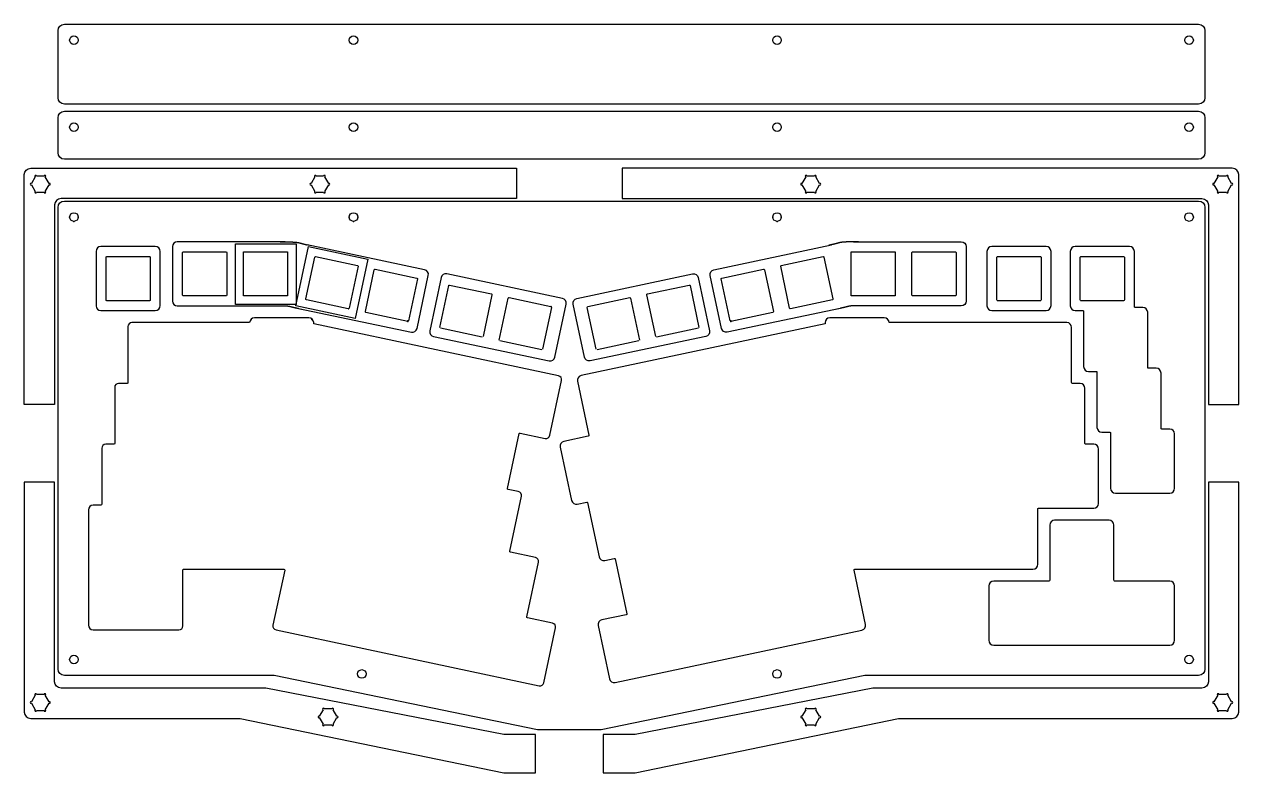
# Model space of a CAD drawing. Header units: centimetres. Extents: x -9.5 to 28.5, y -11.7 to 30.9.
# Drawn here: x -9.5 to 28.52, y 7.5 to 30.94 of the extents above; entities that cross this region are included whole.
import ezdxf

# ---------------------------------------------------------------- set-up
doc = ezdxf.new("R2010")
doc.units = ezdxf.units.CM
doc.header["$MEASUREMENT"] = 0
doc.layers.add('adelheid_hipro_layer_P2_ponoko v5_CASE_LAYER', color=7, linetype='Continuous')
doc.layers.add('adelheid_hipro_layer_P2_ponoko v5_holes', color=7, linetype='Continuous')

msp = doc.modelspace()

# ---------------------------------------------------------------- linework, layer by layer
at = {"layer": 'adelheid_hipro_layer_P2_ponoko v5_CASE_LAYER'}
for p, q in [((-8.244, 30.943), (27.265, 30.943)), ((-8.444, 28.643), (-8.444, 30.743)), ((27.465, 30.743), (27.465, 28.643)), ((27.265, 28.443), (-8.244, 28.443)), ((-8.244, 28.218), (27.265, 28.218)), ((-8.444, 26.918), (-8.444, 28.018)), ((27.465, 28.018), (27.465, 26.918)), ((27.265, 26.718), (-8.244, 26.718)), ((-9.499, 19.037), (-9.499, 26.235)), ((-9.299, 26.435), (5.91, 26.435)), ((5.91, 26.435), (5.91, 25.485)), ((28.32, 26.435), (9.221, 26.435)), ((9.221, 26.435), (9.221, 25.485)), ((28.52, 19.037), (28.52, 26.235)), ((-9.156, 26.164), (-9.276, 25.956)), ((-9.276, 25.914), (-9.156, 25.706)), ((-8.88, 26.185), (-9.119, 26.185)), ((-8.723, 25.956), (-8.843, 26.164)), ((-8.843, 25.706), (-8.723, 25.914)), ((-0.403, 26.164), (-0.522, 25.956)), ((-0.522, 25.914), (-0.403, 25.706)), ((-0.127, 26.185), (-0.365, 26.185)), ((0.03, 25.956), (-0.089, 26.164)), ((-0.089, 25.706), (0.03, 25.914)), ((14.965, 26.164), (14.845, 25.956)), ((14.845, 25.914), (14.965, 25.706)), ((15.241, 26.185), (15.002, 26.185)), ((15.398, 25.956), (15.278, 26.164)), ((15.278, 25.706), (15.398, 25.914)), ((27.864, 26.164), (27.744, 25.956)), ((27.744, 25.914), (27.864, 25.706)), ((28.14, 26.185), (27.901, 26.185)), ((28.297, 25.956), (28.177, 26.164)), ((28.177, 25.706), (28.297, 25.914)), ((-9.119, 25.685), (-8.88, 25.685)), ((5.91, 25.485), (-8.35, 25.485)), ((-0.365, 25.685), (-0.127, 25.685)), ((9.221, 25.485), (27.371, 25.485)), ((15.002, 25.685), (15.241, 25.685)), ((27.901, 25.685), (28.14, 25.685)), ((-8.55, 25.285), (-8.55, 19.037)), ((-8.444, 10.748), (-8.444, 25.206)), ((-8.244, 25.406), (27.265, 25.406)), ((27.465, 25.206), (27.465, 10.748)), ((27.571, 25.285), (27.571, 19.037)), ((-5.398, 23.98), (-7.103, 23.98)), ((-4.859, 23.978), (-4.859, 22.273)), ((-1.332, 24.128), (-4.709, 24.128)), ((-1.486, 24.128), (-1.178, 24.128)), ((-0.719, 24.053), (-0.562, 24.02)), ((3.034, 23.255), (-0.641, 24.036)), ((12.093, 23.255), (15.767, 24.036)), ((15.846, 24.053), (15.688, 24.02)), ((16.612, 24.128), (16.304, 24.128)), ((16.458, 24.128), (19.836, 24.128)), ((19.986, 23.978), (19.986, 22.273)), ((22.494, 23.98), (20.789, 23.98)), ((25.104, 23.98), (23.399, 23.98)), ((-7.253, 23.83), (-7.253, 22.125)), ((-5.248, 22.13), (-5.248, 23.83)), ((20.639, 23.83), (20.639, 22.125)), ((22.644, 22.13), (22.644, 23.83)), ((23.249, 23.83), (23.249, 22.125)), ((25.254, 22.1), (25.254, 23.83)), ((2.796, 21.415), (3.149, 23.078)), ((3.549, 23.01), (3.194, 21.342)), ((7.351, 22.355), (3.727, 23.126)), ((7.797, 22.355), (11.421, 23.126)), ((11.599, 23.01), (11.953, 21.342)), ((12.331, 21.415), (11.977, 23.078)), ((-4.709, 22.123), (-1.35, 22.123)), ((-1.4, 22.123), (-1.3, 22.123)), ((-1.017, 22.066), (-0.822, 22.025)), ((7.113, 20.515), (7.466, 22.177)), ((8.035, 20.515), (7.681, 22.177)), ((16.143, 22.066), (15.948, 22.025)), ((16.526, 22.123), (16.426, 22.123)), ((19.836, 22.123), (16.476, 22.123)), ((25.521, 22.075), (25.279, 22.075)), ((-7.103, 21.975), (-5.398, 21.98)), ((-0.589, 21.749), (-2.294, 21.749)), ((-0.919, 22.046), (2.618, 21.299)), ((16.045, 22.046), (12.508, 21.299)), ((17.424, 21.749), (15.719, 21.749)), ((20.789, 21.975), (22.494, 21.98)), ((23.399, 21.975), (23.641, 21.975)), ((23.666, 21.951), (23.666, 20.22)), ((25.671, 20.195), (25.671, 21.925)), ((-6.254, 21.474), (-6.254, 19.719)), ((-2.444, 21.599), (-6.129, 21.599)), ((-2.444, 21.599), (-2.444, 21.599)), ((-0.439, 21.563), (-0.439, 21.599)), ((7.225, 19.934), (-0.439, 21.563)), ((15.569, 21.563), (7.931, 19.94)), ((15.569, 21.599), (15.569, 21.563)), ((23.139, 21.599), (17.574, 21.599)), ((17.574, 21.599), (17.574, 21.599)), ((23.289, 19.719), (23.289, 21.449)), ((3.31, 21.164), (6.935, 20.399)), ((11.838, 21.164), (8.213, 20.399)), ((25.938, 20.17), (25.696, 20.17)), ((6.956, 18.069), (7.321, 19.786)), ((23.816, 20.07), (24.058, 20.07)), ((24.083, 20.046), (24.083, 18.315)), ((26.088, 18.29), (26.088, 20.02)), ((-6.67, 19.569), (-6.67, 17.814)), ((-6.278, 19.694), (-6.545, 19.694)), ((7.816, 19.762), (8.176, 18.069)), ((23.557, 19.694), (23.314, 19.694)), ((23.707, 17.813), (23.707, 19.544)), ((-8.55, 19.037), (-9.499, 19.037)), ((27.571, 19.037), (28.52, 19.037)), ((26.365, 18.265), (26.112, 18.265)), ((5.628, 16.404), (5.993, 18.121)), ((6.023, 18.14), (6.808, 17.973)), ((8.157, 18.04), (7.396, 17.878)), ((24.233, 18.165), (24.485, 18.165)), ((24.51, 18.14), (24.51, 16.41)), ((26.515, 16.41), (26.515, 18.115)), ((-7.076, 17.664), (-7.076, 15.909)), ((-6.695, 17.789), (-6.951, 17.789)), ((7.28, 17.7), (7.635, 16.032)), ((23.984, 17.789), (23.731, 17.789)), ((24.134, 15.934), (24.134, 17.639)), ((-9.499, 16.599), (-9.499, 9.401)), ((-8.55, 16.599), (-9.499, 16.599)), ((-8.55, 10.352), (-8.55, 16.599)), ((5.967, 16.307), (5.647, 16.374)), ((28.52, 16.6), (27.571, 16.6)), ((27.571, 16.6), (27.571, 10.352)), ((28.52, 9.402), (28.52, 16.6)), ((5.698, 14.442), (6.063, 16.158)), ((7.813, 15.917), (8.108, 15.98)), ((24.66, 16.26), (26.365, 16.26)), ((-7.494, 15.734), (-7.493, 12.124)), ((-7.101, 15.884), (-7.344, 15.884)), ((8.137, 15.961), (8.497, 14.268)), ((22.229, 14.029), (22.229, 15.759)), ((22.254, 15.784), (23.984, 15.784)), ((22.605, 15.258), (22.605, 13.527)), ((24.46, 15.408), (22.755, 15.408)), ((24.61, 13.527), (24.61, 15.258)), ((6.502, 14.245), (5.718, 14.412)), ((6.234, 12.38), (6.599, 14.097)), ((8.675, 14.153), (8.97, 14.215)), ((8.999, 14.196), (9.364, 12.479)), ((-4.535, 12.099), (-4.535, 13.854)), ((-4.51, 13.879), (-1.371, 13.879)), ((-1.347, 13.848), (-1.714, 12.122)), ((16.84, 12.146), (16.478, 13.848)), ((16.503, 13.879), (18.945, 13.879)), ((18.945, 13.879), (19.218, 13.879)), ((19.218, 13.879), (22.079, 13.879)), ((20.7, 13.353), (20.7, 11.648)), ((22.58, 13.503), (20.85, 13.503)), ((26.365, 13.503), (24.634, 13.503)), ((26.515, 11.648), (26.515, 13.353)), ((7.038, 12.184), (6.253, 12.351)), ((9.345, 12.45), (8.584, 12.288)), ((-7.343, 11.974), (-4.66, 11.974)), ((-1.617, 11.974), (6.621, 10.223)), ((6.769, 10.319), (7.134, 12.035)), ((8.468, 12.11), (8.823, 10.442)), ((9.001, 10.327), (16.725, 11.969)), ((20.85, 11.498), (26.365, 11.498)), ((-1.68, 10.548), (-8.244, 10.548)), ((6.566, 8.847), (-1.68, 10.548)), ((16.812, 10.548), (8.566, 8.847)), ((27.265, 10.548), (16.812, 10.548)), ((-9.156, 9.93), (-9.276, 9.723)), ((-8.88, 9.951), (-9.119, 9.951)), ((-8.723, 9.723), (-8.843, 9.93)), ((-1.936, 10.152), (-8.35, 10.152)), ((5.51, 8.7), (-1.936, 10.152)), ((17.068, 10.152), (9.621, 8.7)), ((27.371, 10.152), (17.068, 10.152)), ((27.864, 9.93), (27.744, 9.723)), ((28.14, 9.952), (27.901, 9.952)), ((28.297, 9.723), (28.177, 9.93)), ((-9.276, 9.68), (-9.156, 9.473)), ((-8.843, 9.473), (-8.723, 9.68)), ((27.744, 9.68), (27.864, 9.473)), ((28.177, 9.473), (28.297, 9.68)), ((-9.299, 9.201), (-2.736, 9.201)), ((-9.119, 9.451), (-8.88, 9.451)), ((-2.736, 9.201), (5.51, 7.501)), ((-0.146, 9.476), (-0.266, 9.269)), ((-0.266, 9.226), (-0.146, 9.019)), ((0.13, 9.498), (-0.109, 9.498)), ((0.287, 9.269), (0.167, 9.476)), ((0.167, 9.019), (0.287, 9.226)), ((9.621, 7.501), (17.868, 9.202)), ((14.965, 9.476), (14.845, 9.269)), ((14.845, 9.226), (14.965, 9.019)), ((15.241, 9.498), (15.002, 9.498)), ((15.398, 9.269), (15.278, 9.476)), ((15.278, 9.019), (15.398, 9.226)), ((17.868, 9.202), (28.32, 9.202)), ((27.901, 9.452), (28.14, 9.452)), ((-0.109, 8.998), (0.13, 8.998)), ((8.566, 8.847), (6.566, 8.847)), ((15.002, 8.998), (15.241, 8.998)), ((6.51, 8.7), (5.51, 8.7)), ((6.51, 7.501), (6.51, 8.7)), ((8.621, 8.7), (8.621, 7.501)), ((9.621, 8.7), (8.621, 8.7)), ((5.51, 7.501), (6.51, 7.501)), ((8.621, 7.501), (9.621, 7.501))]:
    msp.add_line(p, q, dxfattribs=at)
for points, degree in [([(-8.444, 30.743), (-8.444, 30.854), (-8.354, 30.943), (-8.244, 30.943)], 3), ([(27.265, 30.943), (27.375, 30.943), (27.465, 30.854), (27.465, 30.743)], 3), ([(-8.079, 30.443), (-8.079, 30.517), (-8.018, 30.578), (-7.944, 30.578)], 3), ([(-7.944, 30.308), (-8.018, 30.308), (-8.079, 30.369), (-8.079, 30.443)], 3), ([(-7.944, 30.578), (-7.87, 30.578), (-7.809, 30.517), (-7.809, 30.443)], 3), ([(-7.809, 30.443), (-7.809, 30.369), (-7.87, 30.308), (-7.944, 30.308)], 3), ([(0.675, 30.443), (0.675, 30.517), (0.735, 30.578), (0.81, 30.578)], 3), ([(0.81, 30.308), (0.735, 30.308), (0.675, 30.369), (0.675, 30.443)], 3), ([(0.81, 30.578), (0.884, 30.578), (0.945, 30.517), (0.945, 30.443)], 3), ([(0.945, 30.443), (0.945, 30.369), (0.884, 30.308), (0.81, 30.308)], 3), ([(13.931, 30.443), (13.931, 30.517), (13.992, 30.578), (14.066, 30.578)], 3), ([(14.066, 30.308), (13.992, 30.308), (13.931, 30.369), (13.931, 30.443)], 3), ([(14.066, 30.578), (14.14, 30.578), (14.201, 30.517), (14.201, 30.443)], 3), ([(14.201, 30.443), (14.201, 30.369), (14.14, 30.308), (14.066, 30.308)], 3), ([(26.83, 30.443), (26.83, 30.517), (26.891, 30.578), (26.965, 30.578)], 3), ([(26.965, 30.308), (26.891, 30.308), (26.83, 30.369), (26.83, 30.443)], 3), ([(26.965, 30.578), (27.039, 30.578), (27.1, 30.517), (27.1, 30.443)], 3), ([(27.1, 30.443), (27.1, 30.369), (27.039, 30.308), (26.965, 30.308)], 3), ([(-8.244, 28.443), (-8.354, 28.443), (-8.444, 28.533), (-8.444, 28.643)], 3), ([(27.465, 28.643), (27.465, 28.533), (27.375, 28.443), (27.265, 28.443)], 3), ([(-8.444, 28.018), (-8.444, 28.128), (-8.354, 28.218), (-8.244, 28.218)], 3), ([(27.265, 28.218), (27.375, 28.218), (27.465, 28.128), (27.465, 28.018)], 3), ([(-8.079, 27.718), (-8.079, 27.792), (-8.018, 27.853), (-7.944, 27.853)], 3), ([(-7.944, 27.853), (-7.87, 27.853), (-7.809, 27.792), (-7.809, 27.718)], 3), ([(0.675, 27.718), (0.675, 27.792), (0.735, 27.853), (0.81, 27.853)], 3), ([(0.81, 27.853), (0.884, 27.853), (0.945, 27.792), (0.945, 27.718)], 3), ([(13.931, 27.718), (13.931, 27.792), (13.992, 27.853), (14.066, 27.853)], 3), ([(14.066, 27.853), (14.14, 27.853), (14.201, 27.792), (14.201, 27.718)], 3), ([(26.83, 27.718), (26.83, 27.792), (26.891, 27.853), (26.965, 27.853)], 3), ([(26.965, 27.853), (27.039, 27.853), (27.1, 27.792), (27.1, 27.718)], 3), ([(-7.944, 27.583), (-8.018, 27.583), (-8.079, 27.644), (-8.079, 27.718)], 3), ([(-7.809, 27.718), (-7.809, 27.644), (-7.87, 27.583), (-7.944, 27.583)], 3), ([(0.81, 27.583), (0.735, 27.583), (0.675, 27.644), (0.675, 27.718)], 3), ([(0.945, 27.718), (0.945, 27.644), (0.884, 27.583), (0.81, 27.583)], 3), ([(14.066, 27.583), (13.992, 27.583), (13.931, 27.644), (13.931, 27.718)], 3), ([(14.201, 27.718), (14.201, 27.644), (14.14, 27.583), (14.066, 27.583)], 3), ([(26.965, 27.583), (26.891, 27.583), (26.83, 27.644), (26.83, 27.718)], 3), ([(27.1, 27.718), (27.1, 27.644), (27.039, 27.583), (26.965, 27.583)], 3), ([(-8.244, 26.718), (-8.354, 26.718), (-8.444, 26.808), (-8.444, 26.918)], 3), ([(27.465, 26.918), (27.465, 26.808), (27.375, 26.718), (27.265, 26.718)], 3), ([(-9.499, 26.235), (-9.499, 26.345), (-9.41, 26.435), (-9.299, 26.435)], 3), ([(28.52, 26.235), (28.52, 26.345), (28.431, 26.435), (28.32, 26.435)], 3), ([(-8.711, 25.96), (-8.715, 25.96), (-8.719, 25.958), (-8.723, 25.956)], 3), ([(0.043, 25.96), (0.038, 25.96), (0.034, 25.958), (0.03, 25.956)], 3), ([(15.41, 25.96), (15.406, 25.96), (15.402, 25.958), (15.398, 25.956)], 3), ([(28.309, 25.96), (28.305, 25.96), (28.301, 25.958), (28.297, 25.956)], 3), ([(-8.35, 25.485), (-8.46, 25.485), (-8.55, 25.395), (-8.55, 25.285)], 3), ([(27.371, 25.485), (27.481, 25.485), (27.571, 25.395), (27.571, 25.285)], 3), ([(-8.444, 25.206), (-8.444, 25.317), (-8.354, 25.406), (-8.244, 25.406)], 3), ([(27.265, 25.406), (27.375, 25.406), (27.465, 25.317), (27.465, 25.206)], 3), ([(-8.079, 24.906), (-8.079, 24.981), (-8.018, 25.041), (-7.944, 25.041)], 3), ([(-7.944, 24.771), (-8.018, 24.771), (-8.079, 24.832), (-8.079, 24.906)], 3), ([(-7.944, 25.041), (-7.87, 25.041), (-7.809, 24.981), (-7.809, 24.906)], 3), ([(-7.809, 24.906), (-7.809, 24.832), (-7.87, 24.771), (-7.944, 24.771)], 3), ([(0.675, 24.906), (0.675, 24.981), (0.735, 25.041), (0.81, 25.041)], 3), ([(0.81, 24.771), (0.735, 24.771), (0.675, 24.832), (0.675, 24.906)], 3), ([(0.81, 25.041), (0.884, 25.041), (0.945, 24.981), (0.945, 24.906)], 3), ([(0.945, 24.906), (0.945, 24.832), (0.884, 24.771), (0.81, 24.771)], 3), ([(13.931, 24.906), (13.931, 24.981), (13.992, 25.041), (14.066, 25.041)], 3), ([(14.066, 24.771), (13.992, 24.771), (13.931, 24.832), (13.931, 24.906)], 3), ([(14.066, 25.041), (14.14, 25.041), (14.201, 24.981), (14.201, 24.906)], 3), ([(14.201, 24.906), (14.201, 24.832), (14.14, 24.771), (14.066, 24.771)], 3), ([(26.83, 24.906), (26.83, 24.981), (26.891, 25.041), (26.965, 25.041)], 3), ([(26.965, 24.771), (26.891, 24.771), (26.83, 24.832), (26.83, 24.906)], 3), ([(26.965, 25.041), (27.039, 25.041), (27.1, 24.981), (27.1, 24.906)], 3), ([(27.1, 24.906), (27.1, 24.832), (27.039, 24.771), (26.965, 24.771)], 3), ([(-7.103, 23.98), (-7.186, 23.98), (-7.253, 23.913), (-7.253, 23.83)], 3), ([(-5.248, 23.83), (-5.248, 23.913), (-5.316, 23.98), (-5.398, 23.98)], 3), ([(-4.709, 24.128), (-4.792, 24.128), (-4.859, 24.061), (-4.859, 23.978)], 3), ([(-1.332, 24.128), (-1.272, 24.128), (-1.165, 24.127), (-1.041, 24.123), (-0.937, 24.112), (-0.857, 24.092), (-0.793, 24.072), (-0.726, 24.055), (-0.671, 24.043), (-0.641, 24.036)], 5), ([(16.458, 24.128), (16.399, 24.128), (16.291, 24.127), (16.167, 24.123), (16.063, 24.112), (15.983, 24.092), (15.919, 24.072), (15.853, 24.055), (15.797, 24.043), (15.767, 24.036)], 5), ([(19.836, 24.128), (19.919, 24.128), (19.986, 24.061), (19.986, 23.978)], 3), ([(20.789, 23.98), (20.706, 23.98), (20.639, 23.913), (20.639, 23.83)], 3), ([(22.644, 23.83), (22.644, 23.913), (22.576, 23.98), (22.494, 23.98)], 3), ([(23.399, 23.98), (23.316, 23.98), (23.249, 23.913), (23.249, 23.83)], 3), ([(25.254, 23.83), (25.254, 23.913), (25.186, 23.98), (25.104, 23.98)], 3), ([(3.149, 23.078), (3.167, 23.159), (3.115, 23.238), (3.034, 23.255)], 3), ([(11.977, 23.078), (11.96, 23.159), (12.012, 23.238), (12.093, 23.255)], 3), ([(3.727, 23.126), (3.646, 23.143), (3.566, 23.091), (3.549, 23.01)], 3), ([(11.421, 23.126), (11.502, 23.143), (11.582, 23.091), (11.599, 23.01)], 3), ([(-7.253, 22.125), (-7.253, 22.042), (-7.186, 21.975), (-7.103, 21.975)], 3), ([(-5.398, 21.98), (-5.316, 21.98), (-5.248, 22.047), (-5.248, 22.13)], 3), ([(-4.859, 22.273), (-4.859, 22.19), (-4.792, 22.123), (-4.709, 22.123)], 3), ([(-1.35, 22.123), (-1.33, 22.123), (-1.295, 22.123), (-1.253, 22.121), (-1.215, 22.115), (-1.168, 22.103), (-1.104, 22.087), (-1.026, 22.069), (-0.957, 22.054), (-0.919, 22.046)], 5), ([(7.466, 22.177), (7.483, 22.258), (7.432, 22.338), (7.351, 22.355)], 3), ([(7.681, 22.177), (7.664, 22.258), (7.716, 22.338), (7.797, 22.355)], 3), ([(16.476, 22.123), (16.457, 22.123), (16.421, 22.123), (16.379, 22.121), (16.341, 22.115), (16.294, 22.103), (16.23, 22.087), (16.152, 22.069), (16.084, 22.054), (16.045, 22.046)], 5), ([(19.986, 22.273), (19.986, 22.19), (19.919, 22.123), (19.836, 22.123)], 3), ([(20.639, 22.125), (20.639, 22.042), (20.706, 21.975), (20.789, 21.975)], 3), ([(22.494, 21.98), (22.576, 21.98), (22.644, 22.047), (22.644, 22.13)], 3), ([(23.249, 22.125), (23.249, 22.042), (23.316, 21.975), (23.399, 21.975)], 3), ([(25.279, 22.075), (25.265, 22.075), (25.254, 22.086), (25.254, 22.1)], 3), ([(25.671, 21.925), (25.671, 22.008), (25.603, 22.075), (25.521, 22.075)], 3), ([(-2.294, 21.749), (-2.377, 21.749), (-2.444, 21.682), (-2.444, 21.599)], 3), ([(-0.439, 21.599), (-0.439, 21.682), (-0.506, 21.749), (-0.589, 21.749)], 3), ([(15.719, 21.749), (15.636, 21.749), (15.569, 21.682), (15.569, 21.599)], 3), ([(17.574, 21.599), (17.574, 21.682), (17.507, 21.749), (17.424, 21.749)], 3), ([(23.641, 21.975), (23.655, 21.975), (23.666, 21.964), (23.666, 21.951)], 3), ([(-6.129, 21.599), (-6.198, 21.599), (-6.254, 21.543), (-6.254, 21.474)], 3), ([(2.618, 21.299), (2.699, 21.282), (2.779, 21.334), (2.796, 21.415)], 3), ([(3.194, 21.342), (3.177, 21.261), (3.229, 21.182), (3.31, 21.164)], 3), ([(11.953, 21.342), (11.97, 21.261), (11.919, 21.182), (11.838, 21.164)], 3), ([(12.508, 21.299), (12.427, 21.282), (12.348, 21.334), (12.331, 21.415)], 3), ([(23.289, 21.449), (23.289, 21.532), (23.222, 21.599), (23.139, 21.599)], 3), ([(6.935, 20.399), (7.016, 20.382), (7.096, 20.434), (7.113, 20.515)], 3), ([(8.213, 20.399), (8.132, 20.382), (8.052, 20.434), (8.035, 20.515)], 3), ([(23.666, 20.22), (23.666, 20.137), (23.733, 20.07), (23.816, 20.07)], 3), ([(25.696, 20.17), (25.682, 20.17), (25.671, 20.181), (25.671, 20.195)], 3), ([(26.088, 20.02), (26.088, 20.103), (26.021, 20.17), (25.938, 20.17)], 3), ([(7.321, 19.786), (7.335, 19.854), (7.292, 19.92), (7.225, 19.934)], 3), ([(7.931, 19.94), (7.85, 19.922), (7.799, 19.843), (7.816, 19.762)], 3), ([(24.058, 20.07), (24.072, 20.07), (24.083, 20.059), (24.083, 20.046)], 3), ([(-6.545, 19.694), (-6.614, 19.694), (-6.67, 19.638), (-6.67, 19.569)], 3), ([(-6.254, 19.719), (-6.254, 19.705), (-6.265, 19.694), (-6.278, 19.694)], 3), ([(23.314, 19.694), (23.301, 19.694), (23.289, 19.705), (23.289, 19.719)], 3), ([(23.707, 19.544), (23.707, 19.627), (23.639, 19.694), (23.557, 19.694)], 3), ([(24.083, 18.315), (24.083, 18.232), (24.15, 18.165), (24.233, 18.165)], 3), ([(26.112, 18.265), (26.099, 18.265), (26.088, 18.276), (26.088, 18.29)], 3), ([(26.515, 18.115), (26.515, 18.198), (26.448, 18.265), (26.365, 18.265)], 3), ([(5.993, 18.121), (5.996, 18.134), (6.009, 18.143), (6.023, 18.14)], 3), ([(6.808, 17.973), (6.875, 17.959), (6.942, 18.002), (6.956, 18.069)], 3), ([(7.396, 17.878), (7.315, 17.861), (7.263, 17.781), (7.28, 17.7)], 3), ([(8.176, 18.069), (8.178, 18.056), (8.17, 18.043), (8.157, 18.04)], 3), ([(24.485, 18.165), (24.499, 18.165), (24.51, 18.154), (24.51, 18.14)], 3), ([(-6.951, 17.789), (-7.02, 17.789), (-7.076, 17.733), (-7.076, 17.664)], 3), ([(-6.67, 17.814), (-6.67, 17.8), (-6.681, 17.789), (-6.695, 17.789)], 3), ([(23.731, 17.789), (23.718, 17.789), (23.707, 17.8), (23.707, 17.813)], 3), ([(24.134, 17.639), (24.134, 17.722), (24.066, 17.789), (23.984, 17.789)], 3), ([(5.647, 16.374), (5.634, 16.377), (5.625, 16.39), (5.628, 16.404)], 3), ([(24.51, 16.41), (24.51, 16.327), (24.577, 16.26), (24.66, 16.26)], 3), ([(26.365, 16.26), (26.448, 16.26), (26.515, 16.327), (26.515, 16.41)], 3), ([(6.063, 16.158), (6.077, 16.226), (6.034, 16.292), (5.967, 16.307)], 3), ([(7.635, 16.032), (7.652, 15.951), (7.732, 15.9), (7.813, 15.917)], 3), ([(8.108, 15.98), (8.121, 15.982), (8.134, 15.974), (8.137, 15.961)], 3), ([(-7.344, 15.884), (-7.427, 15.884), (-7.494, 15.817), (-7.494, 15.734)], 3), ([(-7.076, 15.909), (-7.076, 15.895), (-7.087, 15.884), (-7.101, 15.884)], 3), ([(22.229, 15.759), (22.229, 15.773), (22.24, 15.784), (22.254, 15.784)], 3), ([(23.984, 15.784), (24.066, 15.784), (24.134, 15.851), (24.134, 15.934)], 3), ([(22.755, 15.408), (22.672, 15.408), (22.605, 15.34), (22.605, 15.258)], 3), ([(24.61, 15.258), (24.61, 15.34), (24.543, 15.408), (24.46, 15.408)], 3), ([(5.718, 14.412), (5.704, 14.415), (5.695, 14.428), (5.698, 14.442)], 3), ([(6.599, 14.097), (6.613, 14.164), (6.57, 14.231), (6.502, 14.245)], 3), ([(8.497, 14.268), (8.514, 14.187), (8.594, 14.135), (8.675, 14.153)], 3), ([(8.97, 14.215), (8.983, 14.218), (8.996, 14.21), (8.999, 14.196)], 3), ([(-4.535, 13.854), (-4.535, 13.868), (-4.524, 13.879), (-4.51, 13.879)], 3), ([(-1.371, 13.879), (-1.355, 13.879), (-1.343, 13.864), (-1.347, 13.848)], 3), ([(16.478, 13.848), (16.475, 13.864), (16.487, 13.879), (16.503, 13.879)], 3), ([(22.079, 13.879), (22.161, 13.879), (22.229, 13.946), (22.229, 14.029)], 3), ([(20.85, 13.503), (20.767, 13.503), (20.7, 13.435), (20.7, 13.353)], 3), ([(22.605, 13.527), (22.605, 13.514), (22.594, 13.503), (22.58, 13.503)], 3), ([(24.634, 13.503), (24.621, 13.503), (24.61, 13.514), (24.61, 13.527)], 3), ([(26.515, 13.353), (26.515, 13.435), (26.448, 13.503), (26.365, 13.503)], 3), ([(6.253, 12.351), (6.239, 12.353), (6.231, 12.367), (6.234, 12.38)], 3), ([(7.134, 12.035), (7.149, 12.103), (7.105, 12.169), (7.038, 12.184)], 3), ([(8.584, 12.288), (8.503, 12.271), (8.451, 12.191), (8.468, 12.11)], 3), ([(9.364, 12.479), (9.367, 12.466), (9.358, 12.453), (9.345, 12.45)], 3), ([(-7.493, 12.124), (-7.493, 12.041), (-7.426, 11.974), (-7.343, 11.974)], 3), ([(-4.66, 11.974), (-4.591, 11.974), (-4.535, 12.03), (-4.535, 12.099)], 3), ([(-1.714, 12.122), (-1.728, 12.054), (-1.685, 11.988), (-1.617, 11.974)], 3), ([(16.725, 11.969), (16.806, 11.986), (16.857, 12.065), (16.84, 12.146)], 3), ([(20.7, 11.648), (20.7, 11.565), (20.767, 11.498), (20.85, 11.498)], 3), ([(26.365, 11.498), (26.448, 11.498), (26.515, 11.565), (26.515, 11.648)], 3), ([(-8.079, 11.048), (-8.079, 11.122), (-8.018, 11.183), (-7.944, 11.183)], 3), ([(-7.944, 10.913), (-8.018, 10.913), (-8.079, 10.973), (-8.079, 11.048)], 3), ([(-7.944, 11.183), (-7.87, 11.183), (-7.809, 11.122), (-7.809, 11.048)], 3), ([(-7.809, 11.048), (-7.809, 10.973), (-7.87, 10.913), (-7.944, 10.913)], 3), ([(26.83, 11.048), (26.83, 11.122), (26.891, 11.183), (26.965, 11.183)], 3), ([(26.965, 10.913), (26.891, 10.913), (26.83, 10.973), (26.83, 11.048)], 3), ([(26.965, 11.183), (27.039, 11.183), (27.1, 11.122), (27.1, 11.048)], 3), ([(27.1, 11.048), (27.1, 10.973), (27.039, 10.913), (26.965, 10.913)], 3), ([(-8.244, 10.548), (-8.354, 10.548), (-8.444, 10.637), (-8.444, 10.748)], 3), ([(0.931, 10.594), (0.931, 10.668), (0.992, 10.729), (1.066, 10.729)], 3), ([(1.066, 10.729), (1.14, 10.729), (1.201, 10.668), (1.201, 10.594)], 3), ([(13.931, 10.594), (13.931, 10.668), (13.992, 10.729), (14.066, 10.729)], 3), ([(14.066, 10.729), (14.14, 10.729), (14.201, 10.668), (14.201, 10.594)], 3), ([(27.465, 10.748), (27.465, 10.637), (27.375, 10.548), (27.265, 10.548)], 3), ([(-8.35, 10.152), (-8.46, 10.152), (-8.55, 10.241), (-8.55, 10.352)], 3), ([(1.066, 10.459), (0.992, 10.459), (0.931, 10.52), (0.931, 10.594)], 3), ([(1.201, 10.594), (1.201, 10.52), (1.14, 10.459), (1.066, 10.459)], 3), ([(6.621, 10.223), (6.689, 10.208), (6.755, 10.251), (6.769, 10.319)], 3), ([(8.823, 10.442), (8.84, 10.361), (8.92, 10.31), (9.001, 10.327)], 3), ([(14.066, 10.459), (13.992, 10.459), (13.931, 10.52), (13.931, 10.594)], 3), ([(14.201, 10.594), (14.201, 10.52), (14.14, 10.459), (14.066, 10.459)], 3), ([(27.571, 10.352), (27.571, 10.241), (27.481, 10.152), (27.371, 10.152)], 3), ([(-8.711, 9.726), (-8.715, 9.726), (-8.719, 9.725), (-8.723, 9.723)], 3), ([(28.309, 9.727), (28.305, 9.727), (28.301, 9.725), (28.297, 9.723)], 3), ([(-9.499, 9.401), (-9.5, 9.291), (-9.41, 9.201), (-9.299, 9.201)], 3), ([(0.299, 9.273), (0.294, 9.273), (0.29, 9.271), (0.287, 9.269)], 3), ([(15.41, 9.273), (15.406, 9.273), (15.402, 9.271), (15.398, 9.269)], 3), ([(28.32, 9.202), (28.431, 9.202), (28.52, 9.291), (28.52, 9.402)], 3)]:
    msp.add_open_spline(points, degree=degree, dxfattribs=at)
for points, knots in [([(-9.276, 25.956), (-9.28, 25.958), (-9.284, 25.96), (-9.288, 25.96), (-9.302, 25.96), (-9.313, 25.949), (-9.313, 25.935), (-9.313, 25.921), (-9.302, 25.91), (-9.288, 25.91), (-9.284, 25.91), (-9.28, 25.911), (-9.276, 25.914)], [10, 10, 10, 10, 11, 11, 11, 12, 12, 12, 13, 13, 13, 14, 14, 14, 14]), ([(-9.119, 26.185), (-9.119, 26.199), (-9.13, 26.21), (-9.158, 26.21), (-9.169, 26.199), (-9.169, 26.185), (-9.169, 26.176), (-9.164, 26.168), (-9.156, 26.164)], [6, 6, 6, 6, 7, 7, 8, 8, 8, 9, 9, 9, 9]), ([(-8.843, 26.164), (-8.835, 26.168), (-8.83, 26.176), (-8.83, 26.185), (-8.83, 26.199), (-8.841, 26.21), (-8.855, 26.21), (-8.869, 26.21), (-8.88, 26.199), (-8.88, 26.185)], [2, 2, 2, 2, 3, 3, 3, 4, 4, 4, 5, 5, 5, 5]), ([(-8.723, 25.914), (-8.719, 25.911), (-8.715, 25.91), (-8.711, 25.91), (-8.697, 25.91), (-8.686, 25.921), (-8.686, 25.935), (-8.686, 25.949), (-8.697, 25.96), (-8.711, 25.96)], [23, 23, 23, 23, 24, 24, 24, 25, 25, 25, 26, 26, 26, 26]), ([(-0.522, 25.956), (-0.526, 25.958), (-0.53, 25.96), (-0.535, 25.96), (-0.548, 25.96), (-0.56, 25.949), (-0.56, 25.935), (-0.56, 25.921), (-0.548, 25.91), (-0.535, 25.91), (-0.53, 25.91), (-0.526, 25.911), (-0.522, 25.914)], [10, 10, 10, 10, 11, 11, 11, 12, 12, 12, 13, 13, 13, 14, 14, 14, 14]), ([(-0.365, 26.185), (-0.365, 26.199), (-0.377, 26.21), (-0.404, 26.21), (-0.415, 26.199), (-0.415, 26.185), (-0.415, 26.176), (-0.41, 26.168), (-0.403, 26.164)], [6, 6, 6, 6, 7, 7, 8, 8, 8, 9, 9, 9, 9]), ([(-0.089, 26.164), (-0.082, 26.168), (-0.077, 26.176), (-0.077, 26.185), (-0.077, 26.199), (-0.088, 26.21), (-0.102, 26.21), (-0.115, 26.21), (-0.127, 26.199), (-0.127, 26.185)], [2, 2, 2, 2, 3, 3, 3, 4, 4, 4, 5, 5, 5, 5]), ([(0.03, 25.914), (0.034, 25.911), (0.038, 25.91), (0.043, 25.91), (0.056, 25.91), (0.068, 25.921), (0.068, 25.935), (0.068, 25.949), (0.056, 25.96), (0.043, 25.96)], [23, 23, 23, 23, 24, 24, 24, 25, 25, 25, 26, 26, 26, 26]), ([(14.845, 25.956), (14.841, 25.958), (14.837, 25.96), (14.833, 25.96), (14.819, 25.96), (14.808, 25.949), (14.808, 25.935), (14.808, 25.921), (14.819, 25.91), (14.833, 25.91), (14.837, 25.91), (14.841, 25.911), (14.845, 25.914)], [10, 10, 10, 10, 11, 11, 11, 12, 12, 12, 13, 13, 13, 14, 14, 14, 14]), ([(15.002, 26.185), (15.002, 26.199), (14.991, 26.21), (14.963, 26.21), (14.952, 26.199), (14.952, 26.185), (14.952, 26.176), (14.957, 26.168), (14.965, 26.164)], [6, 6, 6, 6, 7, 7, 8, 8, 8, 9, 9, 9, 9]), ([(15.278, 26.164), (15.286, 26.168), (15.291, 26.176), (15.291, 26.185), (15.291, 26.199), (15.28, 26.21), (15.266, 26.21), (15.252, 26.21), (15.241, 26.199), (15.241, 26.185)], [2, 2, 2, 2, 3, 3, 3, 4, 4, 4, 5, 5, 5, 5]), ([(15.398, 25.914), (15.402, 25.911), (15.406, 25.91), (15.41, 25.91), (15.424, 25.91), (15.435, 25.921), (15.435, 25.935), (15.435, 25.949), (15.424, 25.96), (15.41, 25.96)], [23, 23, 23, 23, 24, 24, 24, 25, 25, 25, 26, 26, 26, 26]), ([(27.744, 25.956), (27.74, 25.958), (27.736, 25.96), (27.732, 25.96), (27.718, 25.96), (27.707, 25.949), (27.707, 25.935), (27.707, 25.921), (27.718, 25.91), (27.732, 25.91), (27.736, 25.91), (27.74, 25.911), (27.744, 25.914)], [10, 10, 10, 10, 11, 11, 11, 12, 12, 12, 13, 13, 13, 14, 14, 14, 14]), ([(27.901, 26.185), (27.901, 26.199), (27.89, 26.21), (27.862, 26.21), (27.851, 26.199), (27.851, 26.185), (27.851, 26.176), (27.856, 26.168), (27.864, 26.164)], [6, 6, 6, 6, 7, 7, 8, 8, 8, 9, 9, 9, 9]), ([(28.177, 26.164), (28.185, 26.168), (28.19, 26.176), (28.19, 26.185), (28.19, 26.199), (28.179, 26.21), (28.165, 26.21), (28.151, 26.21), (28.14, 26.199), (28.14, 26.185)], [2, 2, 2, 2, 3, 3, 3, 4, 4, 4, 5, 5, 5, 5]), ([(28.297, 25.914), (28.301, 25.911), (28.305, 25.91), (28.309, 25.91), (28.323, 25.91), (28.334, 25.921), (28.334, 25.935), (28.334, 25.949), (28.323, 25.96), (28.309, 25.96)], [23, 23, 23, 23, 24, 24, 24, 25, 25, 25, 26, 26, 26, 26]), ([(-9.156, 25.706), (-9.164, 25.702), (-9.169, 25.694), (-9.169, 25.685), (-9.169, 25.671), (-9.158, 25.66), (-9.13, 25.66), (-9.119, 25.671), (-9.119, 25.685)], [15, 15, 15, 15, 16, 16, 16, 17, 17, 18, 18, 18, 18]), ([(-8.88, 25.685), (-8.88, 25.671), (-8.869, 25.66), (-8.855, 25.66), (-8.841, 25.66), (-8.83, 25.671), (-8.83, 25.685), (-8.83, 25.694), (-8.835, 25.702), (-8.843, 25.706)], [19, 19, 19, 19, 20, 20, 20, 21, 21, 21, 22, 22, 22, 22]), ([(-0.403, 25.706), (-0.41, 25.702), (-0.415, 25.694), (-0.415, 25.685), (-0.415, 25.671), (-0.404, 25.66), (-0.377, 25.66), (-0.365, 25.671), (-0.365, 25.685)], [15, 15, 15, 15, 16, 16, 16, 17, 17, 18, 18, 18, 18]), ([(-0.127, 25.685), (-0.127, 25.671), (-0.115, 25.66), (-0.102, 25.66), (-0.088, 25.66), (-0.077, 25.671), (-0.077, 25.685), (-0.077, 25.694), (-0.082, 25.702), (-0.089, 25.706)], [19, 19, 19, 19, 20, 20, 20, 21, 21, 21, 22, 22, 22, 22]), ([(14.965, 25.706), (14.957, 25.702), (14.952, 25.694), (14.952, 25.685), (14.952, 25.671), (14.963, 25.66), (14.991, 25.66), (15.002, 25.671), (15.002, 25.685)], [15, 15, 15, 15, 16, 16, 16, 17, 17, 18, 18, 18, 18]), ([(15.241, 25.685), (15.241, 25.671), (15.252, 25.66), (15.266, 25.66), (15.28, 25.66), (15.291, 25.671), (15.291, 25.685), (15.291, 25.694), (15.286, 25.702), (15.278, 25.706)], [19, 19, 19, 19, 20, 20, 20, 21, 21, 21, 22, 22, 22, 22]), ([(27.864, 25.706), (27.856, 25.702), (27.851, 25.694), (27.851, 25.685), (27.851, 25.671), (27.862, 25.66), (27.89, 25.66), (27.901, 25.671), (27.901, 25.685)], [15, 15, 15, 15, 16, 16, 16, 17, 17, 18, 18, 18, 18]), ([(28.14, 25.685), (28.14, 25.671), (28.151, 25.66), (28.165, 25.66), (28.179, 25.66), (28.19, 25.671), (28.19, 25.685), (28.19, 25.694), (28.185, 25.702), (28.177, 25.706)], [19, 19, 19, 19, 20, 20, 20, 21, 21, 21, 22, 22, 22, 22]), ([(-9.119, 9.951), (-9.119, 9.965), (-9.13, 9.976), (-9.158, 9.976), (-9.169, 9.965), (-9.169, 9.951), (-9.169, 9.942), (-9.164, 9.934), (-9.156, 9.93)], [6, 6, 6, 6, 7, 7, 8, 8, 8, 9, 9, 9, 9]), ([(-8.843, 9.93), (-8.835, 9.934), (-8.83, 9.942), (-8.83, 9.951), (-8.83, 9.965), (-8.841, 9.976), (-8.855, 9.976), (-8.869, 9.976), (-8.88, 9.965), (-8.88, 9.951)], [2, 2, 2, 2, 3, 3, 3, 4, 4, 4, 5, 5, 5, 5]), ([(27.901, 9.952), (27.901, 9.965), (27.89, 9.977), (27.862, 9.977), (27.851, 9.965), (27.851, 9.952), (27.851, 9.942), (27.856, 9.935), (27.864, 9.93)], [6, 6, 6, 6, 7, 7, 8, 8, 8, 9, 9, 9, 9]), ([(28.177, 9.93), (28.185, 9.935), (28.19, 9.942), (28.19, 9.952), (28.19, 9.965), (28.179, 9.977), (28.165, 9.977), (28.151, 9.977), (28.14, 9.965), (28.14, 9.952)], [2, 2, 2, 2, 3, 3, 3, 4, 4, 4, 5, 5, 5, 5]), ([(-9.276, 9.723), (-9.28, 9.725), (-9.284, 9.726), (-9.288, 9.726), (-9.302, 9.726), (-9.313, 9.715), (-9.313, 9.701), (-9.313, 9.688), (-9.302, 9.676), (-9.288, 9.676), (-9.284, 9.676), (-9.28, 9.678), (-9.276, 9.68)], [10, 10, 10, 10, 11, 11, 11, 12, 12, 12, 13, 13, 13, 14, 14, 14, 14]), ([(-8.723, 9.68), (-8.719, 9.678), (-8.715, 9.676), (-8.711, 9.676), (-8.697, 9.676), (-8.686, 9.688), (-8.686, 9.701), (-8.686, 9.715), (-8.697, 9.726), (-8.711, 9.726)], [23, 23, 23, 23, 24, 24, 24, 25, 25, 25, 26, 26, 26, 26]), ([(-0.109, 9.498), (-0.109, 9.511), (-0.12, 9.523), (-0.148, 9.523), (-0.159, 9.511), (-0.159, 9.498), (-0.159, 9.488), (-0.154, 9.481), (-0.146, 9.476)], [6, 6, 6, 6, 7, 7, 8, 8, 8, 9, 9, 9, 9]), ([(0.167, 9.476), (0.174, 9.481), (0.18, 9.488), (0.18, 9.498), (0.18, 9.511), (0.168, 9.523), (0.155, 9.523), (0.141, 9.523), (0.13, 9.511), (0.13, 9.498)], [2, 2, 2, 2, 3, 3, 3, 4, 4, 4, 5, 5, 5, 5]), ([(15.002, 9.498), (15.002, 9.512), (14.991, 9.523), (14.963, 9.523), (14.952, 9.512), (14.952, 9.498), (14.952, 9.488), (14.957, 9.481), (14.965, 9.476)], [6, 6, 6, 6, 7, 7, 8, 8, 8, 9, 9, 9, 9]), ([(15.278, 9.476), (15.286, 9.481), (15.291, 9.488), (15.291, 9.498), (15.291, 9.512), (15.28, 9.523), (15.266, 9.523), (15.252, 9.523), (15.241, 9.512), (15.241, 9.498)], [2, 2, 2, 2, 3, 3, 3, 4, 4, 4, 5, 5, 5, 5]), ([(27.744, 9.723), (27.74, 9.725), (27.736, 9.727), (27.732, 9.727), (27.718, 9.727), (27.707, 9.715), (27.707, 9.702), (27.707, 9.688), (27.718, 9.677), (27.732, 9.677), (27.736, 9.677), (27.74, 9.678), (27.744, 9.68)], [10, 10, 10, 10, 11, 11, 11, 12, 12, 12, 13, 13, 13, 14, 14, 14, 14]), ([(28.297, 9.68), (28.301, 9.678), (28.305, 9.677), (28.309, 9.677), (28.323, 9.677), (28.334, 9.688), (28.334, 9.702), (28.334, 9.715), (28.323, 9.727), (28.309, 9.727)], [23, 23, 23, 23, 24, 24, 24, 25, 25, 25, 26, 26, 26, 26]), ([(-9.156, 9.473), (-9.164, 9.468), (-9.169, 9.461), (-9.169, 9.451), (-9.169, 9.438), (-9.158, 9.426), (-9.13, 9.426), (-9.119, 9.438), (-9.119, 9.451)], [15, 15, 15, 15, 16, 16, 16, 17, 17, 18, 18, 18, 18]), ([(-8.88, 9.451), (-8.88, 9.438), (-8.869, 9.426), (-8.855, 9.426), (-8.841, 9.426), (-8.83, 9.438), (-8.83, 9.451), (-8.83, 9.461), (-8.835, 9.468), (-8.843, 9.473)], [19, 19, 19, 19, 20, 20, 20, 21, 21, 21, 22, 22, 22, 22]), ([(-0.266, 9.269), (-0.27, 9.271), (-0.274, 9.273), (-0.278, 9.273), (-0.292, 9.273), (-0.303, 9.261), (-0.303, 9.248), (-0.303, 9.234), (-0.292, 9.223), (-0.278, 9.223), (-0.274, 9.223), (-0.27, 9.224), (-0.266, 9.226)], [10, 10, 10, 10, 11, 11, 11, 12, 12, 12, 13, 13, 13, 14, 14, 14, 14]), ([(0.287, 9.226), (0.29, 9.224), (0.294, 9.223), (0.299, 9.223), (0.313, 9.223), (0.324, 9.234), (0.324, 9.248), (0.324, 9.261), (0.313, 9.273), (0.299, 9.273)], [23, 23, 23, 23, 24, 24, 24, 25, 25, 25, 26, 26, 26, 26]), ([(14.845, 9.269), (14.841, 9.271), (14.837, 9.273), (14.833, 9.273), (14.819, 9.273), (14.808, 9.262), (14.808, 9.248), (14.808, 9.234), (14.819, 9.223), (14.833, 9.223), (14.837, 9.223), (14.841, 9.224), (14.845, 9.226)], [10, 10, 10, 10, 11, 11, 11, 12, 12, 12, 13, 13, 13, 14, 14, 14, 14]), ([(15.398, 9.226), (15.402, 9.224), (15.406, 9.223), (15.41, 9.223), (15.424, 9.223), (15.435, 9.234), (15.435, 9.248), (15.435, 9.262), (15.424, 9.273), (15.41, 9.273)], [23, 23, 23, 23, 24, 24, 24, 25, 25, 25, 26, 26, 26, 26]), ([(27.864, 9.473), (27.856, 9.469), (27.851, 9.461), (27.851, 9.452), (27.851, 9.438), (27.862, 9.427), (27.89, 9.427), (27.901, 9.438), (27.901, 9.452)], [15, 15, 15, 15, 16, 16, 16, 17, 17, 18, 18, 18, 18]), ([(28.14, 9.452), (28.14, 9.438), (28.151, 9.427), (28.165, 9.427), (28.179, 9.427), (28.19, 9.438), (28.19, 9.452), (28.19, 9.461), (28.185, 9.469), (28.177, 9.473)], [19, 19, 19, 19, 20, 20, 20, 21, 21, 21, 22, 22, 22, 22]), ([(-0.146, 9.019), (-0.154, 9.015), (-0.159, 9.007), (-0.159, 8.998), (-0.159, 8.984), (-0.148, 8.973), (-0.12, 8.973), (-0.109, 8.984), (-0.109, 8.998)], [15, 15, 15, 15, 16, 16, 16, 17, 17, 18, 18, 18, 18]), ([(0.13, 8.998), (0.13, 8.984), (0.141, 8.973), (0.155, 8.973), (0.168, 8.973), (0.18, 8.984), (0.18, 8.998), (0.18, 9.007), (0.174, 9.015), (0.167, 9.019)], [19, 19, 19, 19, 20, 20, 20, 21, 21, 21, 22, 22, 22, 22]), ([(14.965, 9.019), (14.957, 9.015), (14.952, 9.007), (14.952, 8.998), (14.952, 8.984), (14.963, 8.973), (14.991, 8.973), (15.002, 8.984), (15.002, 8.998)], [15, 15, 15, 15, 16, 16, 16, 17, 17, 18, 18, 18, 18]), ([(15.241, 8.998), (15.241, 8.984), (15.252, 8.973), (15.266, 8.973), (15.28, 8.973), (15.291, 8.984), (15.291, 8.998), (15.291, 9.007), (15.286, 9.015), (15.278, 9.019)], [19, 19, 19, 19, 20, 20, 20, 21, 21, 21, 22, 22, 22, 22])]:
    msp.add_open_spline(points, degree=3, knots=knots, dxfattribs=at)
at = {"layer": 'adelheid_hipro_layer_P2_ponoko v5_holes'}
for p, q in [((-8.444, 10.748), (-8.444, 25.206)), ((-8.244, 25.406), (27.265, 25.406)), ((27.465, 25.206), (27.465, 10.748)), ((-2.891, 24.065), (-0.991, 24.065)), ((-2.891, 22.165), (-2.891, 24.065)), ((-0.996, 22.12), (-0.601, 23.978)), ((-0.991, 24.065), (-0.991, 22.165)), ((-0.601, 23.978), (1.257, 23.583)), ((-6.94, 22.308), (-6.94, 23.648)), ((-6.94, 22.308), (-6.94, 23.648)), ((-6.917, 23.67), (-5.577, 23.67)), ((-6.917, 23.67), (-5.577, 23.67)), ((-5.555, 23.648), (-5.555, 22.308)), ((-5.555, 23.648), (-5.555, 22.308)), ((-4.544, 22.458), (-4.544, 23.798)), ((-4.521, 23.82), (-3.181, 23.82)), ((-3.159, 23.798), (-3.159, 22.458)), ((-2.639, 22.458), (-2.639, 23.798)), ((-2.616, 23.82), (-1.276, 23.82)), ((-1.254, 23.798), (-1.254, 22.458)), ((-0.684, 22.34), (-0.406, 23.651)), ((-0.379, 23.668), (0.932, 23.389)), ((1.257, 23.583), (0.862, 21.725)), ((14.2, 23.39), (15.511, 23.668)), ((15.537, 23.651), (15.816, 22.34)), ((16.384, 22.458), (16.384, 23.798)), ((16.407, 23.82), (17.747, 23.82)), ((17.769, 23.798), (17.769, 22.458)), ((18.289, 22.458), (18.289, 23.798)), ((18.312, 23.82), (19.652, 23.82)), ((19.674, 23.798), (19.674, 22.458)), ((20.951, 22.308), (20.951, 23.648)), ((20.951, 22.308), (20.951, 23.648)), ((20.973, 23.67), (22.313, 23.67)), ((20.973, 23.67), (22.313, 23.67)), ((22.336, 23.648), (22.336, 22.308)), ((22.336, 23.648), (22.336, 22.308)), ((23.556, 22.308), (23.556, 23.648)), ((23.556, 22.308), (23.556, 23.648)), ((23.578, 23.67), (24.918, 23.67)), ((23.578, 23.67), (24.918, 23.67)), ((24.941, 23.648), (24.941, 22.308)), ((24.941, 23.648), (24.941, 22.308)), ((0.949, 23.363), (0.67, 22.052)), ((1.179, 21.944), (1.458, 23.255)), ((1.484, 23.272), (2.795, 22.993)), ((12.337, 22.993), (13.647, 23.272)), ((13.674, 23.255), (13.953, 21.944)), ((14.461, 22.052), (14.183, 23.363)), ((2.812, 22.967), (2.534, 21.656)), ((12.598, 21.656), (12.319, 22.967)), ((-3.181, 22.435), (-4.521, 22.435)), ((-1.276, 22.435), (-2.616, 22.435)), ((3.508, 21.449), (3.787, 22.76)), ((3.814, 22.777), (5.124, 22.498)), ((5.142, 22.472), (4.863, 21.161)), ((10.269, 21.161), (9.99, 22.472)), ((10.007, 22.498), (11.318, 22.777)), ((11.345, 22.76), (11.623, 21.449)), ((17.747, 22.435), (16.407, 22.435)), ((19.652, 22.435), (18.312, 22.435)), ((-5.577, 22.285), (-6.917, 22.285)), ((-5.577, 22.285), (-6.917, 22.285)), ((-0.991, 22.165), (-2.891, 22.165)), ((0.862, 21.725), (-0.996, 22.12)), ((0.644, 22.035), (-0.667, 22.313)), ((5.372, 21.053), (5.65, 22.363)), ((5.677, 22.381), (6.988, 22.102)), ((7.005, 22.076), (6.726, 20.765)), ((8.405, 20.765), (8.127, 22.076)), ((8.144, 22.102), (9.455, 22.381)), ((9.481, 22.364), (9.76, 21.053)), ((15.799, 22.313), (14.488, 22.035)), ((22.313, 22.285), (20.973, 22.285)), ((22.313, 22.285), (20.973, 22.285)), ((24.918, 22.285), (23.578, 22.285)), ((24.918, 22.285), (23.578, 22.285)), ((2.507, 21.639), (1.196, 21.917)), ((13.935, 21.917), (12.625, 21.639)), ((4.836, 21.144), (3.526, 21.422)), ((11.606, 21.422), (10.295, 21.144)), ((6.7, 20.747), (5.389, 21.026)), ((9.743, 21.026), (8.432, 20.748)), ((8.566, 8.847), (6.566, 8.847))]:
    msp.add_line(p, q, dxfattribs=at)
for centre, major_axis, ratio, start_param, end_param in [((14.209, 23.367), (0.0267, -0.0055), 0.903155, 2.803276, 3.517551), ((14.207, 23.364), (-0.0143, 0.023), 0.904441, 5.965291, 6.683538), ((6.98, 22.076), (0.0155, 0.0232), 0.890365, 5.917113, 6.626308), ((6.979, 22.079), (0.0263, 0.0046), 0.909501, 5.932123, 6.655042), ((0.645, 22.046), (0.0158, -0.0043), 0.688153, 4.793, 5.086128), ((14.486, 22.039), (0.00988, 0.00134), 0.42359, 4.403284, 4.884756)]:
    msp.add_ellipse(centre, major_axis=major_axis, ratio=ratio, start_param=start_param, end_param=end_param, dxfattribs=at)
for points in [[(-6.94, 23.648), (-6.94, 23.66), (-6.93, 23.67), (-6.917, 23.67)], [(-6.94, 23.648), (-6.94, 23.66), (-6.93, 23.67), (-6.917, 23.67)], [(-5.577, 23.67), (-5.565, 23.67), (-5.555, 23.66), (-5.555, 23.648)], [(-5.577, 23.67), (-5.565, 23.67), (-5.555, 23.66), (-5.555, 23.648)], [(-4.544, 23.798), (-4.544, 23.81), (-4.534, 23.82), (-4.521, 23.82)], [(-3.181, 23.82), (-3.169, 23.82), (-3.159, 23.81), (-3.159, 23.798)], [(-2.639, 23.798), (-2.639, 23.81), (-2.629, 23.82), (-2.616, 23.82)], [(-1.276, 23.82), (-1.264, 23.82), (-1.254, 23.81), (-1.254, 23.798)], [(16.384, 23.798), (16.384, 23.81), (16.394, 23.82), (16.407, 23.82)], [(17.747, 23.82), (17.759, 23.82), (17.769, 23.81), (17.769, 23.798)], [(18.289, 23.798), (18.289, 23.81), (18.299, 23.82), (18.312, 23.82)], [(19.652, 23.82), (19.664, 23.82), (19.674, 23.81), (19.674, 23.798)], [(20.951, 23.648), (20.951, 23.66), (20.961, 23.67), (20.973, 23.67)], [(20.951, 23.648), (20.951, 23.66), (20.961, 23.67), (20.973, 23.67)], [(22.313, 23.67), (22.326, 23.67), (22.336, 23.66), (22.336, 23.648)], [(22.313, 23.67), (22.326, 23.67), (22.336, 23.66), (22.336, 23.648)], [(23.556, 23.648), (23.556, 23.66), (23.566, 23.67), (23.578, 23.67)], [(23.556, 23.648), (23.556, 23.66), (23.566, 23.67), (23.578, 23.67)], [(24.918, 23.67), (24.931, 23.67), (24.941, 23.66), (24.941, 23.648)], [(24.918, 23.67), (24.931, 23.67), (24.941, 23.66), (24.941, 23.648)], [(0.932, 23.389), (0.944, 23.387), (0.952, 23.375), (0.949, 23.363)], [(2.795, 22.993), (2.807, 22.991), (2.815, 22.979), (2.812, 22.967)], [(12.319, 22.967), (12.317, 22.979), (12.324, 22.991), (12.337, 22.993)], [(-4.521, 22.435), (-4.534, 22.435), (-4.544, 22.445), (-4.544, 22.458)], [(-3.159, 22.458), (-3.159, 22.445), (-3.169, 22.435), (-3.181, 22.435)], [(-2.616, 22.435), (-2.629, 22.435), (-2.639, 22.445), (-2.639, 22.458)], [(-1.254, 22.458), (-1.254, 22.445), (-1.264, 22.435), (-1.276, 22.435)], [(5.124, 22.498), (5.137, 22.496), (5.144, 22.484), (5.142, 22.472)], [(9.99, 22.472), (9.987, 22.484), (9.995, 22.496), (10.007, 22.498)], [(16.407, 22.435), (16.394, 22.435), (16.384, 22.445), (16.384, 22.458)], [(17.769, 22.458), (17.769, 22.445), (17.759, 22.435), (17.747, 22.435)], [(18.312, 22.435), (18.299, 22.435), (18.289, 22.445), (18.289, 22.458)], [(19.674, 22.458), (19.674, 22.445), (19.664, 22.435), (19.652, 22.435)], [(-6.917, 22.285), (-6.93, 22.285), (-6.94, 22.295), (-6.94, 22.308)], [(-6.917, 22.285), (-6.93, 22.285), (-6.94, 22.295), (-6.94, 22.308)], [(-5.555, 22.308), (-5.555, 22.295), (-5.565, 22.285), (-5.577, 22.285)], [(-5.555, 22.308), (-5.555, 22.295), (-5.565, 22.285), (-5.577, 22.285)], [(-0.667, 22.313), (-0.679, 22.316), (-0.687, 22.328), (-0.684, 22.34)], [(0.67, 22.052), (0.668, 22.042), (0.659, 22.034), (0.649, 22.034)], [(8.127, 22.076), (8.124, 22.088), (8.132, 22.1), (8.144, 22.102)], [(14.483, 22.034), (14.473, 22.034), (14.463, 22.042), (14.461, 22.052)], [(15.816, 22.34), (15.818, 22.328), (15.811, 22.316), (15.799, 22.313)], [(20.973, 22.285), (20.961, 22.285), (20.951, 22.295), (20.951, 22.308)], [(20.973, 22.285), (20.961, 22.285), (20.951, 22.295), (20.951, 22.308)], [(22.336, 22.308), (22.336, 22.295), (22.326, 22.285), (22.313, 22.285)], [(22.336, 22.308), (22.336, 22.295), (22.326, 22.285), (22.313, 22.285)], [(23.578, 22.285), (23.566, 22.285), (23.556, 22.295), (23.556, 22.308)], [(23.578, 22.285), (23.566, 22.285), (23.556, 22.295), (23.556, 22.308)], [(24.941, 22.308), (24.941, 22.295), (24.931, 22.285), (24.918, 22.285)], [(24.941, 22.308), (24.941, 22.295), (24.931, 22.285), (24.918, 22.285)], [(1.196, 21.917), (1.184, 21.92), (1.177, 21.932), (1.179, 21.944)], [(13.953, 21.944), (13.955, 21.932), (13.947, 21.92), (13.935, 21.917)]]:
    msp.add_open_spline(points, degree=3, dxfattribs=at)
for points, knots in [([(-0.406, 23.651), (-0.403, 23.661), (-0.394, 23.669), (-0.384, 23.669), (-0.382, 23.669), (-0.381, 23.668), (-0.379, 23.668)], [4, 4, 4, 4, 5, 5, 5, 6, 6, 6, 6]), ([(15.511, 23.668), (15.512, 23.668), (15.514, 23.669), (15.515, 23.669), (15.526, 23.669), (15.535, 23.661), (15.537, 23.651)], [5, 5, 5, 5, 6, 6, 6, 7, 7, 7, 7]), ([(1.458, 23.255), (1.46, 23.265), (1.469, 23.272), (1.48, 23.272), (1.481, 23.272), (1.483, 23.272), (1.484, 23.272)], [4, 4, 4, 4, 5, 5, 5, 6, 6, 6, 6]), ([(13.647, 23.272), (13.649, 23.272), (13.65, 23.273), (13.652, 23.273), (13.663, 23.273), (13.672, 23.265), (13.674, 23.255)], [4, 4, 4, 4, 5, 5, 5, 6, 6, 6, 6]), ([(3.787, 22.76), (3.789, 22.77), (3.798, 22.777), (3.809, 22.777), (3.811, 22.777), (3.812, 22.777), (3.814, 22.777)], [5, 5, 5, 5, 6, 6, 6, 7, 7, 7, 7]), ([(11.318, 22.777), (11.32, 22.777), (11.321, 22.777), (11.323, 22.777), (11.333, 22.777), (11.342, 22.77), (11.345, 22.76)], [4, 4, 4, 4, 5, 5, 5, 6, 6, 6, 6]), ([(5.65, 22.363), (5.653, 22.374), (5.662, 22.381), (5.672, 22.381), (5.674, 22.381), (5.675, 22.381), (5.677, 22.381)], [4, 4, 4, 4, 5, 5, 5, 6, 6, 6, 6]), ([(9.455, 22.381), (9.456, 22.381), (9.458, 22.381), (9.459, 22.381), (9.47, 22.381), (9.479, 22.374), (9.481, 22.364)], [4, 4, 4, 4, 5, 5, 5, 6, 6, 6, 6])]:
    msp.add_open_spline(points, degree=3, knots=knots, dxfattribs=at)
for p in [(-8.079, 24.906), (-8.079, 24.906), (-7.944, 24.771), (-7.944, 24.771), (-7.809, 24.906), (-7.809, 24.906), (0.675, 24.906), (0.675, 24.906), (0.81, 24.771), (0.81, 24.771), (0.945, 24.906), (0.945, 24.906), (13.931, 24.906), (13.931, 24.906), (14.066, 24.771), (14.066, 24.771), (14.201, 24.906), (14.201, 24.906), (-2.399, 21.701), (-0.499, 21.701), (2.509, 21.65), (2.512, 21.638), (12.62, 21.638), (12.62, 21.638), (12.623, 21.656), (12.625, 21.639)]:
    msp.add_point(p, dxfattribs=at)

doc.saveas('drawing.dxf')
